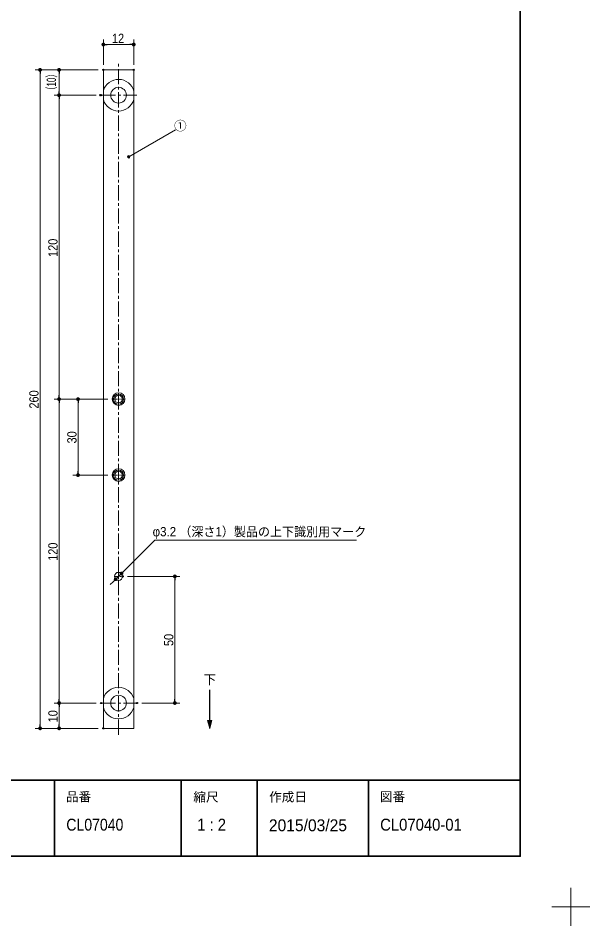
# Model space of a CAD drawing. Units: millimetres on the paper. Extents: x -396 to 396, y -304 to 304.
# Drawn here: x -187.1 to 38.8, y -304.5 to 53.9 of the extents above; entities that cross this region are included whole.
import ezdxf
from ezdxf.enums import TextEntityAlignment as Align

# ---------------------------------------------------------------- set-up
doc = ezdxf.new("R2010")
doc.units = ezdxf.units.MM
doc.header["$PDMODE"] = 32
doc.header["$PDSIZE"] = 0.5
for name, pattern in [('USER1', [2.91, 1.76, -0.4, 0.35, -0.4]), ('USER2', [9.172222, 5.997222, -1.058333, 1.058333, -1.058333]), ('USER3', [1.11, 0.71, -0.4])]:
    doc.linetypes.add(name, pattern=pattern)
for name, color, linetype, lineweight in [('0-0_3一般', 7, 'USER3', 15), ('0-1_1図面枠', 7, 'Continuous', 20), ('0-2_2寸法-3', 7, 'Continuous', 15), ('0-3_2寸法-1', 7, 'Continuous', 15), ('0-4_0', 7, 'Continuous', 25), ('0-6_2寸法-2', 7, 'Continuous', 15)]:
    doc.layers.add(name, color=color, linetype=linetype, lineweight=lineweight)
doc.layers.add('0-5_Defpoints', color=7, linetype='Continuous')
doc.styles.add('ＭＳ Ｐゴシック', font='')
doc.styles.get('ＭＳ Ｐゴシック').set_extended_font_data('MS PGothic')

# ---------------------------------------------------------------- blocks, each defined once
blk = doc.blocks.new('グループ')
at = {"layer": '0-0_3一般', "linetype": 'USER2'}
for p, q in [((31.282, -229.024), (31.282, 35.976)), ((24.032, 23.476), (38.532, 23.476)), ((24.032, -216.524), (38.532, -216.524))]:
    blk.add_line(p, q, dxfattribs=at)
at = {"layer": '0-0_3一般', "linetype": 'Continuous'}
for p, q in [((37.282, -218.274), (37.282, 33.476)), ((37.282, -226.524), (37.282, -218.274))]:
    blk.add_line(p, q, dxfattribs=at)
at = {"layer": '0-0_3一般', "linetype": 'USER1'}
for p, q in [((29.082, -96.524), (33.482, -96.524)), ((31.282, -94.324), (31.282, -98.724)), ((31.282, -124.324), (31.282, -128.724)), ((29.082, -126.524), (33.482, -126.524)), ((29.682, -166.524), (32.882, -166.524)), ((31.282, -164.924), (31.282, -168.124))]:
    blk.add_line(p, q, dxfattribs=at)
at = {"layer": '0-0_3一般', "linetype": 'Continuous'}
blk.add_lwpolyline([(37.282, 33.476), (25.282, 33.476), (25.282, -226.524), (37.282, -226.524)], dxfattribs=at)
for centre, radius in [((31.282, 23.476), 3.1), ((31.282, -96.524), 2.5), ((31.282, -96.524), 2), ((31.282, -96.524), 1.5), ((31.282, -126.524), 2.5), ((31.282, -126.524), 2), ((31.282, -126.524), 1.5), ((31.282, -166.524), 1.6), ((31.282, -216.524), 3.1)]:
    blk.add_circle(centre, radius, dxfattribs=at)
for centre, start, end in [((31.282, 23.476), 14.04888, 163.7398), ((31.282, 23.476), 196.2602, 343.7398), ((31.282, -216.524), 16.2602, 163.7398), ((31.282, -216.524), 196.2602, 343.7398)]:
    blk.add_arc(centre, 6.25, start, end, dxfattribs=at)
blk = doc.blocks.new('グループ-1')
at = {"layer": '0-1_1図面枠', "lineweight": 15}
for p, q in [((210, -289.5), (210, -304.5)), ((217.5, -297), (202.5, -297))]:
    blk.add_line(p, q, dxfattribs=at)
blk = doc.blocks.new('グループ-3')
at = {"layer": '0-1_1図面枠', "lineweight": 35}
for p, q in [((-190, -247), (190, -247)), ((6, -247), (6, -277)), ((56, -247), (56, -277)), ((86, -247), (86, -277)), ((130, -247), (130, -277))]:
    blk.add_line(p, q, dxfattribs=at)
blk.add_lwpolyline([(-190, 277), (190, 277), (190, -277), (-190, -277)], close=True, dxfattribs=at)
blk = doc.blocks.new('図面枠')
at = {"layer": '0-1_1図面枠'}
for name in ['グループ-1', 'グループ-3']:
    blk.add_blockref(name, (0, 0), dxfattribs=at)
at = {"layer": '0-1_1図面枠', "style": 'ＭＳ Ｐゴシック'}
for s, p in [('品番', (10.482, -256.421)), ('縮尺', (60.827, -256.536)), ('作成日', (90.75, -256.516)), ('図番', (134.499, -256.421))]:
    blk.add_text(s, height=3.666, dxfattribs=at).set_placement(p, align=Align.BOTTOM_LEFT)
at = {"layer": '0-1_1図面枠', "style": 'ＭＳ Ｐゴシック', "width": 0.95}
blk.add_text('1 : 2', height=4.714, dxfattribs=at).set_placement((62.335, -268.326), align=Align.BOTTOM_LEFT)
blk = doc.blocks.new('_Dot')
at = {"layer": '0-4_0'}
blk.add_line((-0.5, 0), (-1, 0), dxfattribs=at)
for points in [[(0, 0), (-0.5, 0), (-0.4961, 0.0627)], [(0, 0), (-0.4961, -0.0627), (-0.5, 0)], [(0, 0), (-0.4961, 0.0627), (-0.4843, 0.1243)], [(0, 0), (-0.4843, -0.1243), (-0.4961, -0.0627)], [(0, 0), (-0.4843, 0.1243), (-0.4649, 0.1841)], [(0, 0), (-0.4649, -0.1841), (-0.4843, -0.1243)], [(0, 0), (-0.4649, 0.1841), (-0.4382, 0.2409)], [(0, 0), (-0.4382, -0.2409), (-0.4649, -0.1841)], [(0, 0), (-0.4382, 0.2409), (-0.4045, 0.2939)], [(0, 0), (-0.4045, -0.2939), (-0.4382, -0.2409)], [(0, 0), (-0.4045, 0.2939), (-0.3645, 0.3423)], [(0, 0), (-0.3645, -0.3423), (-0.4045, -0.2939)], [(0, 0), (-0.3645, 0.3423), (-0.3187, 0.3853)], [(0, 0), (-0.3187, -0.3853), (-0.3645, -0.3423)], [(0, 0), (-0.3187, 0.3853), (-0.2679, 0.4222)], [(0, 0), (-0.2679, -0.4222), (-0.3187, -0.3853)], [(0, 0), (-0.2679, 0.4222), (-0.2129, 0.4524)], [(0, 0), (-0.2129, -0.4524), (-0.2679, -0.4222)], [(0, 0), (-0.2129, 0.4524), (-0.1545, 0.4755)], [(0, 0), (-0.1545, -0.4755), (-0.2129, -0.4524)], [(0, 0), (-0.1545, 0.4755), (-0.0937, 0.4911)], [(0, 0), (-0.0937, -0.4911), (-0.1545, -0.4755)], [(0, 0), (-0.0937, 0.4911), (-0.0314, 0.499)], [(0, 0), (-0.0314, -0.499), (-0.0937, -0.4911)], [(0, 0), (-0.0314, 0.499), (0.0314, 0.499)], [(0, 0), (0.0314, -0.499), (-0.0314, -0.499)], [(0, 0), (0.0314, 0.499), (0.0937, 0.4911)], [(0, 0), (0.0937, 0.4911), (0.1545, 0.4755)], [(0, 0), (0.1545, 0.4755), (0.2129, 0.4524)], [(0, 0), (0.2129, 0.4524), (0.2679, 0.4222)], [(0, 0), (0.2679, 0.4222), (0.3187, 0.3853)], [(0, 0), (0.3187, 0.3853), (0.3645, 0.3423)], [(0, 0), (0.3645, 0.3423), (0.4045, 0.2939)], [(0, 0), (0.4045, 0.2939), (0.4382, 0.2409)], [(0, 0), (0.4382, 0.2409), (0.4649, 0.1841)], [(0, 0), (0.4649, 0.1841), (0.4843, 0.1243)], [(0, 0), (0.4843, 0.1243), (0.4961, 0.0627)], [(0, 0), (0.4961, 0.0627), (0.5, 0)], [(0, 0), (0.0937, -0.4911), (0.0314, -0.499)], [(0, 0), (0.1545, -0.4755), (0.0937, -0.4911)], [(0, 0), (0.2129, -0.4524), (0.1545, -0.4755)], [(0, 0), (0.2679, -0.4222), (0.2129, -0.4524)], [(0, 0), (0.3187, -0.3853), (0.2679, -0.4222)], [(0, 0), (0.3645, -0.3423), (0.3187, -0.3853)], [(0, 0), (0.4045, -0.2939), (0.3645, -0.3423)], [(0, 0), (0.4382, -0.2409), (0.4045, -0.2939)], [(0, 0), (0.4649, -0.1841), (0.4382, -0.2409)], [(0, 0), (0.4843, -0.1243), (0.4649, -0.1841)], [(0, 0), (0.4961, -0.0627), (0.4843, -0.1243)], [(0, 0), (0.5, 0), (0.4961, -0.0627)]]:
    blk.add_solid(points, dxfattribs=at)

msp = doc.modelspace()

# ---------------------------------------------------------------- hatches: boundary and pattern name
at = {"layer": '0-2_2寸法-3'}
msp.add_hatch(color=256, dxfattribs=at).paths.add_polyline_path([(-142.967, -0.831, 1), (-143.968, -0.831, 1)])

# ---------------------------------------------------------------- linework, layer by layer
msp.add_line((-143.468, -0.831), (-124.973, 9.847), dxfattribs=at)
at = {"layer": '0-2_2寸法-3', "lineweight": 30}
msp.add_line((-111.468, -226.524), (-111.468, -211.313), dxfattribs=at)
at = {"layer": '0-2_2寸法-3', "lineweight": 5}
msp.add_lwpolyline([(-110.651, -223.477), (-111.468, -226.524), (-112.284, -223.477)], close=True, dxfattribs=at)
at = {"layer": '0-2_2寸法-3'}
msp.add_circle((-143.468, -0.831), 0.501, dxfattribs=at)
msp.add_solid([(-110.651, -223.477), (-112.284, -223.477), (-111.468, -226.524)], dxfattribs=at)
at = {"layer": '0-3_2寸法-1'}
for p, q in [((-153.468, 35.476), (-153.468, 45.476)), ((-142.968, 43.476), (-151.967, 43.476)), ((-141.468, 35.476), (-141.468, 45.476)), ((-172.968, 33.476), (-180.468, 33.476)), ((-155.468, 33.476), (-172.968, 33.476)), ((-178.468, -225.024), (-178.468, 31.975)), ((-170.968, 31.975), (-170.968, 24.976)), ((-156.718, 23.476), (-172.968, 23.476)), ((-156.343, 23.476), (-172.968, 23.476)), ((-170.968, -95.024), (-170.968, 21.975)), ((-165.468, -96.524), (-172.968, -96.524)), ((-165.468, -96.524), (-172.968, -96.524)), ((-151.668, -96.524), (-165.468, -96.524)), ((-170.968, -98.025), (-170.968, -215.024)), ((-163.468, -98.025), (-163.468, -125.024)), ((-151.668, -126.524), (-165.468, -126.524)), ((-143.868, -166.524), (-123.218, -166.524)), ((-125.218, -168.025), (-125.218, -215.024)), ((-156.343, -216.524), (-172.968, -216.524)), ((-156.343, -216.524), (-172.968, -216.524)), ((-170.968, -225.024), (-170.968, -218.025)), ((-138.218, -216.524), (-123.218, -216.524)), ((-172.968, -226.524), (-180.468, -226.524)), ((-155.468, -226.524), (-172.968, -226.524))]:
    msp.add_line(p, q, dxfattribs=at)
at = {"layer": '0-5_Defpoints'}
for p in [(-153.468, 43.476), (-178.468, 33.476), (-170.968, 33.476), (-153.468, 33.476), (-141.468, 33.476), (-170.968, 23.476), (-154.718, 23.476), (-154.343, 23.476), (-163.468, -96.524), (-149.668, -96.524), (-163.468, -126.524), (-149.668, -126.524), (-148.599, -167.656), (-146.336, -165.393), (-145.868, -166.524), (-170.968, -216.524), (-154.343, -216.524), (-140.218, -216.524), (-125.218, -216.524), (-170.968, -226.524), (-153.468, -226.524)]:
    msp.add_point(p, dxfattribs=at)
at = {"layer": '0-6_2寸法-2'}
for p, q in [((-148.599, -167.656), (-146.336, -165.393)), ((-149.66, -168.717), (-150.721, -169.778))]:
    msp.add_line(p, q, dxfattribs=at)
msp.add_lwpolyline([(-53.401, -152.207), (-133.15, -152.207), (-145.275, -164.332)], dxfattribs=at)

# ---------------------------------------------------------------- block references
at = {"layer": '0-0_3一般'}
msp.add_blockref('グループ', (-178.75, 0), dxfattribs=at)
at = {"layer": '0-1_1図面枠'}
msp.add_blockref('図面枠', (-178.75, 0), dxfattribs=at)
at = {"layer": '0-3_2寸法-1', "xscale": 1.500684, "yscale": 1.500684}
for p, rotation in [((-153.468, 43.476), 180), ((-178.468, 33.476), 90), ((-170.968, 33.476), 90), ((-170.968, 23.476), 270), ((-170.968, 23.476), 90), ((-170.968, -96.524), 270), ((-170.968, -96.524), 90), ((-163.468, -96.524), 90), ((-163.468, -126.524), 270), ((-125.218, -166.524), 90), ((-170.968, -216.524), 270), ((-125.218, -216.524), 270), ((-170.968, -216.524), 90), ((-178.468, -226.524), 270), ((-170.968, -226.524), 270)]:
    msp.add_blockref('_Dot', p, dxfattribs=dict(at, rotation=rotation))
msp.add_blockref('_Dot', (-141.468, 43.476), dxfattribs=at)
at = {"layer": '0-6_2寸法-2', "xscale": 1.500684, "yscale": 1.500684}
for p, rotation in [((-146.336, -165.393), 225), ((-148.599, -167.656), 45)]:
    msp.add_blockref('_Dot', p, dxfattribs=dict(at, rotation=rotation))

# ---------------------------------------------------------------- texts
at = {"layer": '0-1_1図面枠', "style": 'ＭＳ Ｐゴシック'}
for s, width, p in [('CL07040', 0.9, (-168.098, -268.326)), ('CL07040-01', 0.95, (-44.098, -268.326))]:
    msp.add_text(s, height=4.714, dxfattribs=dict(at, width=width)).set_placement(p, align=Align.BOTTOM_LEFT)
msp.add_text('2015/03/25', height=4.714, dxfattribs=at).set_placement((-88.072, -268.574), align=Align.BOTTOM_LEFT)
at = {"layer": '0-2_2寸法-3', "style": 'ＭＳ Ｐゴシック'}
for s, p in [('①', (-125.545, 8.474)), ('下', (-113.898, -210.187))]:
    msp.add_text(s, height=3.666, dxfattribs=at).set_placement(p, align=Align.BOTTOM_LEFT)
at = {"layer": '0-3_2寸法-1', "style": 'ＭＳ Ｐゴシック', "width": 0.9}
msp.add_text('12', height=3.666, dxfattribs=at).set_placement((-150.06, 42.98), align=Align.BOTTOM_LEFT)
at = {"layer": '0-3_2寸法-1', "style": 'ＭＳ Ｐゴシック'}
for s, height, width, p in [('（10）', 3.669, 0.65, (-171.086, 23.567)), ('120', 3.666, 0.9, (-170.472, -40.386)), ('260', 3.666, 0.9, (-177.972, -100.252)), ('30', 3.666, 0.9, (-162.972, -114.022)), ('120', 3.666, 0.9, (-170.472, -160.386)), ('50', 3.666, 0.9, (-124.722, -194.022)), ('10', 3.666, 0.9, (-170.472, -224.156))]:
    msp.add_text(s, height=height, rotation=90, dxfattribs=dict(at, width=width)).set_placement(p, align=Align.BOTTOM_LEFT)
at = {"layer": '0-6_2寸法-2', "style": 'ＭＳ Ｐゴシック', "width": 0.95}
msp.add_text('φ3.2 （深さ1）製品の上下識別用マーク', height=3.669, dxfattribs=at).set_placement((-134.009, -151.799), align=Align.BOTTOM_LEFT)

doc.saveas('drawing.dxf')
